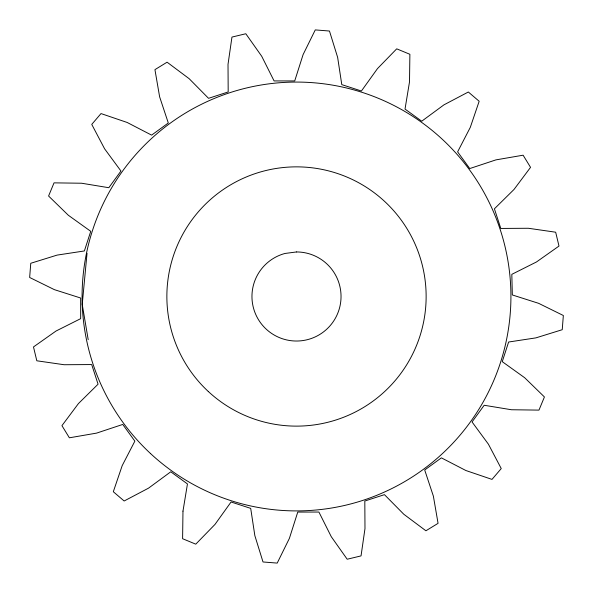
<?xml version="1.0" encoding="UTF-8"?>
<svg xmlns="http://www.w3.org/2000/svg" width="593" height="593" viewBox="0 0 593 593"><rect width="100%" height="100%" fill="white"/><g stroke="black" fill="none" stroke-linecap="round" stroke-linejoin="round"><path stroke-width="0.89" d="M87.038 253.278L82.227 304.446L88.209 339.7M182.978 511.136L182.6 538.711L195.764 544.166L215 524.405L231.07 501.989L250.698 508.371L254.849 535.635L263.01 561.971L277.213 563.091L289.399 538.355L297.76 512.07L318.915 512.048L331.279 536.702L347.187 559.229L361.041 555.9L364.984 528.608L364.814 501.026L384.449 494.651L403.826 514.272L425.915 530.779L438.064 523.337L433.379 496.163L424.699 469.99L441.392 457.855L465.89 470.523L491.997 479.403L501.248 468.566L488.402 444.172L472.05 421.957L484.185 405.264L511.396 409.741L538.97 410.119L544.426 396.954L524.657 377.719L502.249 361.648L508.624 342.02L535.894 337.877L562.231 329.708L563.35 315.506L538.607 303.32L512.33 294.958L511.818 274.344L536.465 261.973L558.991 246.065L555.671 232.211L528.37 228.268L500.796 228.438L494.414 208.81L514.035 189.434L530.55 167.345L523.108 155.196L495.926 159.88L469.752 168.56L457.618 151.86L470.293 127.369L479.166 101.262L468.337 92.004L443.935 104.857L421.727 121.209L405.026 109.075L409.511 81.864L409.882 54.289L396.717 48.834L377.489 68.595L361.411 91.011L341.783 84.629L337.639 57.365L329.471 31.029L315.268 29.909L303.082 54.645L294.721 80.93L274.085 80.93L261.721 56.276L245.813 33.749L231.959 37.077L228.016 64.37L228.186 91.945L208.551 98.327L189.174 78.706L167.085 62.191L154.936 69.64L159.621 96.815L168.301 122.988L151.608 135.122L127.11 122.447L101.003 113.574L91.752 124.404L104.598 148.806L120.95 171.021L108.816 187.714L81.604 183.23L54.03 182.859L48.582 196.024L68.343 215.259L90.751 231.329L84.376 250.958L57.106 255.101L30.769 263.27L29.65 277.472L54.393 289.658L80.67 298.02L80.67 318.656L56.024 331.027L33.49 346.935L36.818 360.789L64.111 364.732L91.693 364.562L98.067 384.19L78.446 403.566L61.939 425.655L69.381 437.804L96.555 433.12L122.736 424.44L134.863 441.14L122.195 465.631L113.315 491.738L124.152 500.996L148.547 488.143L170.762 471.791L187.455 483.925L182.978 511.136M296.5 251.951L284.974 253.463A44.542 44.542 0 0 0 262.38 325.12A44.542 44.542 0 0 0 336.868 315.313A44.542 44.542 0 0 0 296.5 251.951M208.299 391.491A129.63 129.63 0 0 0 422.876 325.372A129.63 129.63 0 0 0 258.326 172.607A129.63 129.63 0 0 0 208.299 391.491M150.615 453.63A214.421 214.421 0 0 0 505.532 344.259A214.421 214.421 0 0 0 233.353 91.581A214.421 214.421 0 0 0 150.615 453.63"/></g></svg>
